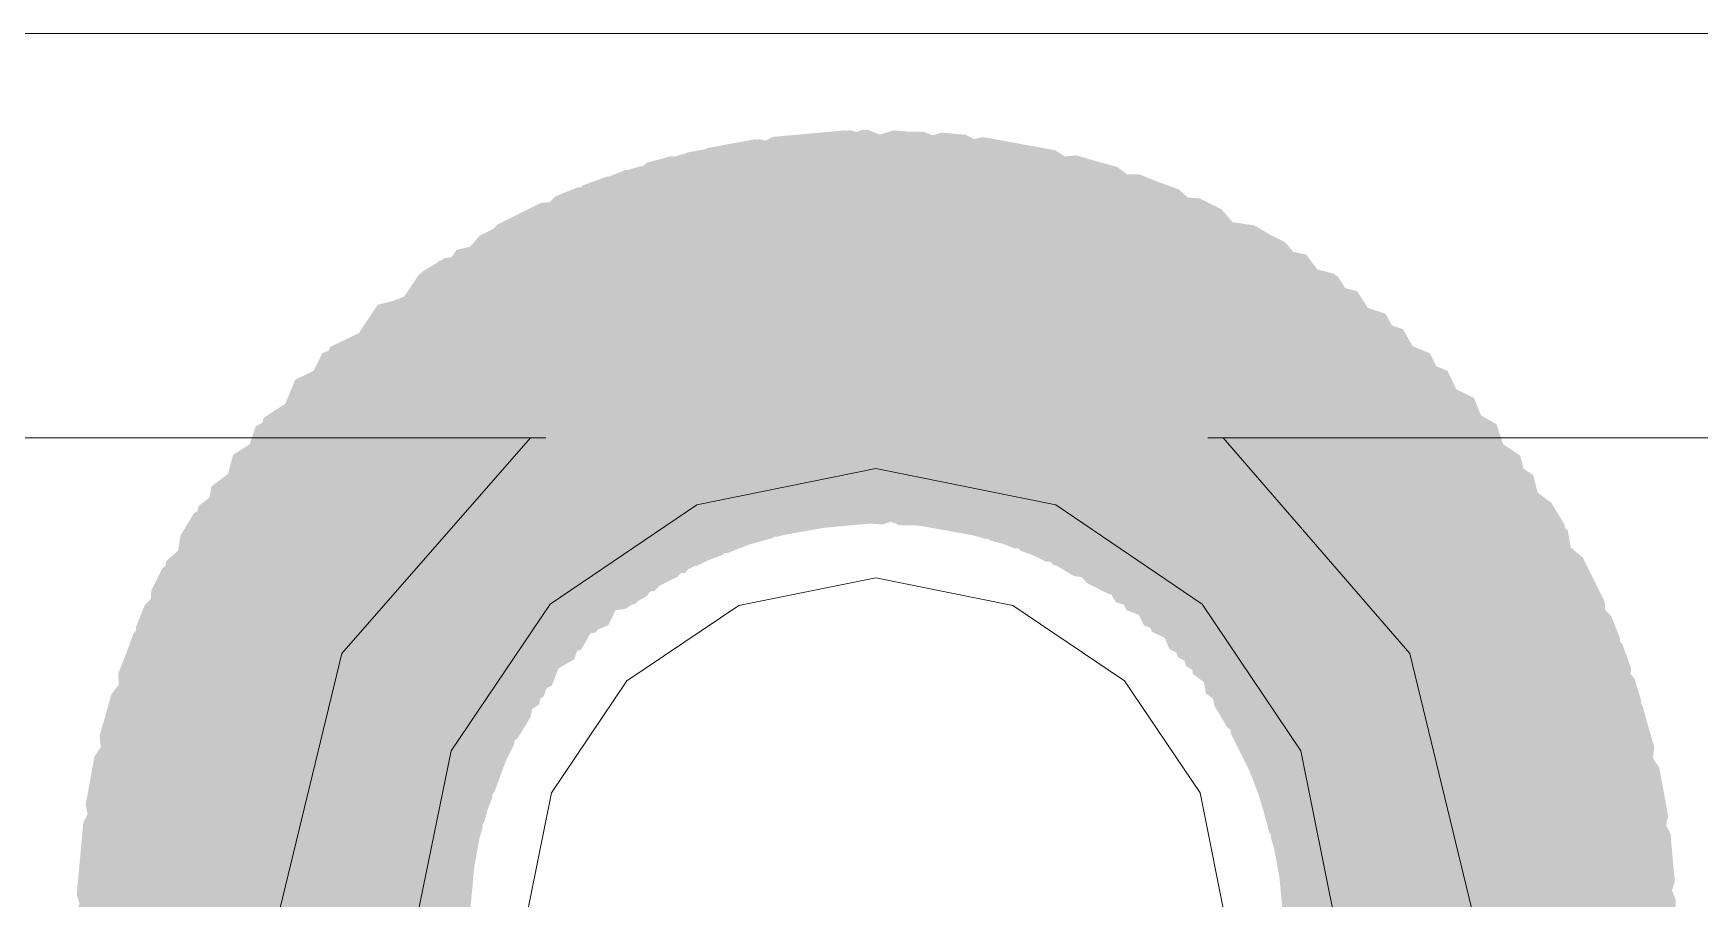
# Model space of a CAD drawing. Header units: millimetres. Extents: x -546 to 1681, y -650 to 1730.
# Drawn here: x 530.667 to 531.43, y 442.617 to 443.012 of the extents above; entities that cross this region are included whole.
import ezdxf

# ---------------------------------------------------------------- set-up
doc = ezdxf.new("R2010")
doc.units = ezdxf.units.MM

msp = doc.modelspace()

# ---------------------------------------------------------------- hatches: boundary and pattern name
at = {"true_color": 0x646464}
h = msp.add_hatch(color=251, dxfattribs=at)
h.dxf.hatch_style = 2
h.paths.add_polyline_path([(531.00566, 442.96508), (530.94475, 442.93299), (530.92418, 442.8673), (530.95626, 442.80639), (531.02196, 442.78582), (531.03296, 442.78682), (531.09387, 442.8189), (531.11444, 442.8846), (531.08236, 442.9455), (531.01666, 442.96608)])
h = msp.add_hatch(color=251, dxfattribs=at)
h.dxf.hatch_style = 2
h.paths.add_polyline_path([(531.00686, 442.965), (530.94624, 442.93237), (530.92626, 442.86649), (530.95889, 442.80588), (531.02477, 442.78589), (531.03477, 442.78689), (531.09538, 442.81952), (531.11536, 442.8854), (531.08273, 442.94602), (531.01686, 442.966)])
h = msp.add_hatch(color=251, dxfattribs=at)
h.dxf.hatch_style = 2
h.paths.add_polyline_path([(531.01666, 442.96608), (530.95575, 442.93399), (530.93518, 442.8683), (530.96726, 442.80739), (531.03296, 442.78682), (531.04396, 442.78782), (531.10487, 442.8199), (531.12544, 442.8856), (531.09336, 442.9465), (531.02766, 442.96708)])
h = msp.add_hatch(color=251, dxfattribs=at)
h.dxf.hatch_style = 2
h.paths.add_polyline_path([(531.01766, 442.96608), (530.95676, 442.93399), (530.93618, 442.8683), (530.96826, 442.80739), (531.03396, 442.78682), (531.04496, 442.78782), (531.10587, 442.8199), (531.12644, 442.8856), (531.09436, 442.9465), (531.02866, 442.96708)])
h = msp.add_hatch(color=251, dxfattribs=at)
h.dxf.hatch_style = 2
h.paths.add_polyline_path([(531.02766, 442.96708), (530.96676, 442.93499), (530.94618, 442.8693), (530.97826, 442.80839), (531.04396, 442.78782), (531.05496, 442.78882), (531.11587, 442.8209), (531.13644, 442.8866), (531.10436, 442.9475), (531.03866, 442.96808)])
h = msp.add_hatch(color=251, dxfattribs=at)
h.dxf.hatch_style = 2
h.paths.add_polyline_path([(531.02934, 442.96714), (530.96819, 442.93551), (530.94712, 442.86997), (530.97875, 442.80883), (531.04428, 442.78776), (531.05629, 442.78876), (531.11743, 442.82038), (531.1385, 442.88592), (531.10688, 442.94707), (531.04134, 442.96814)])
h = msp.add_hatch(color=251, dxfattribs=at)
h.dxf.hatch_style = 2
h.paths.add_polyline_path([(531.04681, 442.96845), (530.98325, 442.94201), (530.95681, 442.87845), (530.98325, 442.81489), (531.04681, 442.78845), (531.11637, 442.81489), (531.14281, 442.87845), (531.11637, 442.94201)])
h = msp.add_hatch(color=251, dxfattribs=at)
h.dxf.hatch_style = 2
h.paths.add_polyline_path([(531.04881, 442.96845), (530.98525, 442.94201), (530.95881, 442.87845), (530.98525, 442.81489), (531.04881, 442.78845), (531.11637, 442.81489), (531.14281, 442.87845), (531.11637, 442.94201)])
h = msp.add_hatch(color=251, dxfattribs=at)
h.dxf.hatch_style = 2
h.paths.add_polyline_path([(531.06096, 442.96808), (530.99526, 442.9475), (530.96318, 442.8866), (530.98375, 442.8209), (531.04466, 442.78882), (531.05566, 442.78782), (531.12136, 442.80839), (531.15344, 442.8693), (531.13287, 442.93499), (531.07196, 442.96708)])
h = msp.add_hatch(color=251, dxfattribs=at)
h.dxf.hatch_style = 2
h.paths.add_polyline_path([(531.06096, 442.96808), (530.99526, 442.9475), (530.96318, 442.8866), (530.98375, 442.8209), (531.04466, 442.78882), (531.05566, 442.78782), (531.12136, 442.80839), (531.15344, 442.8693), (531.13287, 442.93499), (531.07196, 442.96708)])
h = msp.add_hatch(color=251, dxfattribs=at)
h.dxf.hatch_style = 2
h.paths.add_polyline_path([(531.06381, 442.96745), (531.00025, 442.94101), (530.97381, 442.87745), (531.00025, 442.81389), (531.06381, 442.78745), (531.07481, 442.78745), (531.13837, 442.81389), (531.16481, 442.87745), (531.13837, 442.94101), (531.07481, 442.96745)])
h = msp.add_hatch(color=251, dxfattribs=at)
h.dxf.hatch_style = 2
h.paths.add_polyline_path([(531.06381, 442.96745), (531.00025, 442.94101), (530.97381, 442.87745), (531.00025, 442.81389), (531.06381, 442.78745), (531.07481, 442.78745), (531.13837, 442.81389), (531.16481, 442.87745), (531.13837, 442.94101), (531.07481, 442.96745)])
h = msp.add_hatch(color=251, dxfattribs=at)
h.dxf.hatch_style = 2
h.paths.add_polyline_path([(531.08296, 442.96708), (531.01726, 442.9465), (530.98518, 442.8856), (531.00576, 442.8199), (531.06666, 442.78782), (531.07766, 442.78682), (531.14336, 442.80739), (531.17544, 442.8683), (531.15487, 442.93399), (531.09396, 442.96608)])
h = msp.add_hatch(color=251, dxfattribs=at)
h.dxf.hatch_style = 2
h.paths.add_polyline_path([(531.08296, 442.96708), (531.01726, 442.9465), (530.98518, 442.8856), (531.00576, 442.8199), (531.06666, 442.78782), (531.07766, 442.78682), (531.14336, 442.80739), (531.17544, 442.8683), (531.15487, 442.93399), (531.09396, 442.96608)])
h = msp.add_hatch(color=251, dxfattribs=at)
h.dxf.hatch_style = 2
h.paths.add_polyline_path([(531.10191, 442.965), (531.03464, 442.95036), (530.99726, 442.89255), (531.0119, 442.82528), (531.06971, 442.7879), (531.08071, 442.7859), (531.14798, 442.80054), (531.18536, 442.85835), (531.17072, 442.92561), (531.11291, 442.963)])
h = msp.add_hatch(color=251, dxfattribs=at)
h.dxf.hatch_style = 2
h.paths.add_polyline_path([(531.10191, 442.965), (531.03464, 442.95036), (530.99726, 442.89255), (531.0119, 442.82528), (531.06971, 442.7879), (531.08071, 442.7859), (531.14798, 442.80054), (531.18536, 442.85835), (531.17072, 442.92561), (531.11291, 442.963)])
h = msp.add_hatch(color=251, dxfattribs=at)
h.dxf.hatch_style = 2
h.paths.add_polyline_path([(530.96671, 442.958), (530.9089, 442.92061), (530.89426, 442.85335), (530.93164, 442.79554), (530.99891, 442.7809), (531.00991, 442.7829), (531.06772, 442.82028), (531.08236, 442.88755), (531.04498, 442.94536), (530.97771, 442.96)])
h = msp.add_hatch(color=251, dxfattribs=at)
h.dxf.hatch_style = 2
h.paths.add_polyline_path([(530.95595, 442.95465), (530.90266, 442.91107), (530.89561, 442.84259), (530.93919, 442.7893), (531.00767, 442.78224), (531.01767, 442.78524), (531.07096, 442.82883), (531.07802, 442.89731), (531.03443, 442.95059), (530.96595, 442.95765)])
h = msp.add_hatch(color=251, dxfattribs=at)
h.dxf.hatch_style = 2
h.paths.add_polyline_path([(530.97571, 442.96), (530.9179, 442.92261), (530.90326, 442.85535), (530.94064, 442.79754), (531.00791, 442.7829), (531.01891, 442.7849), (531.07672, 442.82228), (531.09136, 442.88955), (531.05398, 442.94736), (530.98671, 442.962)])
h = msp.add_hatch(color=251, dxfattribs=at)
h.dxf.hatch_style = 2
h.paths.add_polyline_path([(530.97771, 442.96), (530.9199, 442.92261), (530.90526, 442.85535), (530.94264, 442.79754), (531.00991, 442.7829), (531.02091, 442.7849), (531.07872, 442.82228), (531.09336, 442.88955), (531.05598, 442.94736), (530.98871, 442.962)])
h = msp.add_hatch(color=251, dxfattribs=at)
h.dxf.hatch_style = 2
h.paths.add_polyline_path([(530.98671, 442.962), (530.9289, 442.92461), (530.91426, 442.85735), (530.95164, 442.79954), (531.01891, 442.7849), (531.02991, 442.7869), (531.08772, 442.82428), (531.10236, 442.89155), (531.06498, 442.94936), (530.99771, 442.964)])
h = msp.add_hatch(color=251, dxfattribs=at)
h.dxf.hatch_style = 2
h.paths.add_polyline_path([(530.98871, 442.962), (530.9309, 442.92461), (530.91626, 442.85735), (530.95364, 442.79954), (531.02091, 442.7849), (531.03191, 442.7869), (531.08972, 442.82428), (531.10436, 442.89155), (531.06698, 442.94936), (530.99971, 442.964)])
h = msp.add_hatch(color=251, dxfattribs=at)
h.dxf.hatch_style = 2
h.paths.add_polyline_path([(531.11291, 442.963), (531.04564, 442.94835), (531.00826, 442.89055), (531.0229, 442.82328), (531.08071, 442.7859), (531.09171, 442.7839), (531.15898, 442.79854), (531.19636, 442.85635), (531.18172, 442.92361), (531.12391, 442.961)])
h = msp.add_hatch(color=251, dxfattribs=at)
h.dxf.hatch_style = 2
h.paths.add_polyline_path([(531.11291, 442.963), (531.04564, 442.94835), (531.00826, 442.89055), (531.0229, 442.82328), (531.08071, 442.7859), (531.09171, 442.7839), (531.15898, 442.79854), (531.19636, 442.85635), (531.18172, 442.92361), (531.12391, 442.961)])
h = msp.add_hatch(color=251, dxfattribs=at)
h.dxf.hatch_style = 2
h.paths.add_polyline_path([(531.12391, 442.961), (531.05665, 442.94635), (531.01926, 442.88855), (531.0339, 442.82128), (531.09171, 442.7839), (531.10271, 442.7819), (531.16998, 442.79654), (531.20736, 442.85435), (531.19272, 442.92161), (531.13491, 442.959)])
h = msp.add_hatch(color=251, dxfattribs=at)
h.dxf.hatch_style = 2
h.paths.add_polyline_path([(531.12391, 442.961), (531.05665, 442.94635), (531.01926, 442.88855), (531.0339, 442.82128), (531.09171, 442.7839), (531.10271, 442.7819), (531.16998, 442.79654), (531.20736, 442.85435), (531.19272, 442.92161), (531.13491, 442.959)])
h = msp.add_hatch(color=251, dxfattribs=at)
h.dxf.hatch_style = 2
h.paths.add_polyline_path([(530.93495, 442.94865), (530.88166, 442.90506), (530.87461, 442.83659), (530.91819, 442.7833), (530.98667, 442.77624), (530.99667, 442.77924), (531.04996, 442.82283), (531.05702, 442.89131), (531.01343, 442.94459), (530.94495, 442.95165)])
h = msp.add_hatch(color=251, dxfattribs=at)
h.dxf.hatch_style = 2
h.paths.add_polyline_path([(530.92839, 442.94601), (530.87919, 442.89786), (530.87825, 442.82902), (530.9264, 442.77982), (530.99524, 442.77888), (531.00524, 442.78288), (531.05443, 442.83104), (531.05537, 442.89987), (531.00722, 442.94907), (530.93839, 442.95001)])
h = msp.add_hatch(color=251, dxfattribs=at)
h.dxf.hatch_style = 2
h.paths.add_polyline_path([(530.94713, 442.95228), (530.89276, 442.91005), (530.88398, 442.84177), (530.92621, 442.7874), (530.99449, 442.77862), (531.00549, 442.78162), (531.05986, 442.82385), (531.06864, 442.89213), (531.02641, 442.9465), (530.95813, 442.95528)])
h = msp.add_hatch(color=251, dxfattribs=at)
h.dxf.hatch_style = 2
h.paths.add_polyline_path([(530.94813, 442.95328), (530.89376, 442.91105), (530.88498, 442.84277), (530.92721, 442.7884), (530.99549, 442.77962), (531.00649, 442.78262), (531.06086, 442.82485), (531.06964, 442.89313), (531.02741, 442.9475), (530.95913, 442.95628)])
h = msp.add_hatch(color=251, dxfattribs=at)
h.dxf.hatch_style = 2
h.paths.add_polyline_path([(531.14467, 442.95665), (531.07619, 442.94959), (531.03261, 442.89631), (531.03967, 442.82783), (531.09295, 442.78424), (531.10295, 442.78124), (531.17143, 442.7883), (531.21502, 442.84159), (531.20796, 442.91006), (531.15467, 442.95365)])
h = msp.add_hatch(color=251, dxfattribs=at)
h.dxf.hatch_style = 2
h.paths.add_polyline_path([(531.14467, 442.95665), (531.07619, 442.94959), (531.03261, 442.89631), (531.03967, 442.82783), (531.09295, 442.78424), (531.10295, 442.78124), (531.17143, 442.7883), (531.21502, 442.84159), (531.20796, 442.91006), (531.15467, 442.95365)])
h = msp.add_hatch(color=251, dxfattribs=at)
h.dxf.hatch_style = 2
h.paths.add_polyline_path([(531.15249, 442.95428), (531.08421, 442.94549), (531.04198, 442.89113), (531.05076, 442.82285), (531.10513, 442.78062), (531.11613, 442.77762), (531.18441, 442.7864), (531.22664, 442.84077), (531.21786, 442.90905), (531.16349, 442.95128)])
h = msp.add_hatch(color=251, dxfattribs=at)
h.dxf.hatch_style = 2
h.paths.add_polyline_path([(531.15249, 442.95428), (531.08421, 442.94549), (531.04198, 442.89113), (531.05076, 442.82285), (531.10513, 442.78062), (531.11613, 442.77762), (531.18441, 442.7864), (531.22664, 442.84077), (531.21786, 442.90905), (531.16349, 442.95128)])
h = msp.add_hatch(color=251, dxfattribs=at)
h.dxf.hatch_style = 2
h.paths.add_polyline_path([(530.91005, 442.93903), (530.85935, 442.89246), (530.85623, 442.82369), (530.9028, 442.77299), (530.97157, 442.76987), (530.98257, 442.77387), (531.03327, 442.82043), (531.03639, 442.8892), (530.98982, 442.93991), (530.92105, 442.94303)])
h = msp.add_hatch(color=251, dxfattribs=at)
h.dxf.hatch_style = 2
h.paths.add_polyline_path([(530.90639, 442.93801), (530.85719, 442.88986), (530.85625, 442.82102), (530.9044, 442.77182), (530.97324, 442.77088), (530.98324, 442.77488), (531.03243, 442.82304), (531.03337, 442.89187), (530.98522, 442.94107), (530.91639, 442.94201)])
h = msp.add_hatch(color=251, dxfattribs=at)
h.dxf.hatch_style = 2
h.paths.add_polyline_path([(530.91905, 442.94303), (530.86835, 442.89646), (530.86523, 442.82769), (530.9118, 442.77699), (530.98057, 442.77387), (530.99157, 442.77787), (531.04227, 442.82443), (531.04539, 442.8932), (530.99883, 442.9439), (530.93005, 442.94703)])
h = msp.add_hatch(color=251, dxfattribs=at)
h.dxf.hatch_style = 2
h.paths.add_polyline_path([(530.91839, 442.94201), (530.86919, 442.89386), (530.86825, 442.82502), (530.9164, 442.77582), (530.98524, 442.77488), (530.99524, 442.77888), (531.04443, 442.82704), (531.04537, 442.89587), (530.99722, 442.94507), (530.92839, 442.94601)])
h = msp.add_hatch(color=251, dxfattribs=at)
h.dxf.hatch_style = 2
h.paths.add_polyline_path([(531.17324, 442.94801), (531.1044, 442.94707), (531.05625, 442.89787), (531.05719, 442.82904), (531.10639, 442.78088), (531.11639, 442.77688), (531.18522, 442.77782), (531.23338, 442.82702), (531.23243, 442.89586), (531.18324, 442.94401)])
h = msp.add_hatch(color=251, dxfattribs=at)
h.dxf.hatch_style = 2
h.paths.add_polyline_path([(531.17324, 442.94801), (531.1044, 442.94707), (531.05625, 442.89787), (531.05719, 442.82904), (531.10639, 442.78088), (531.11639, 442.77688), (531.18522, 442.77782), (531.23338, 442.82702), (531.23243, 442.89586), (531.18324, 442.94401)])
h = msp.add_hatch(color=251, dxfattribs=at)
h.dxf.hatch_style = 2
h.paths.add_polyline_path([(531.18057, 442.94503), (531.1118, 442.94191), (531.06523, 442.8912), (531.06835, 442.82243), (531.11906, 442.77587), (531.13005, 442.77187), (531.19883, 442.77499), (531.24539, 442.82569), (531.24227, 442.89446), (531.19157, 442.94103)])
h = msp.add_hatch(color=251, dxfattribs=at)
h.dxf.hatch_style = 2
h.paths.add_polyline_path([(531.18057, 442.94503), (531.1118, 442.94191), (531.06523, 442.8912), (531.06835, 442.82243), (531.11906, 442.77587), (531.13005, 442.77187), (531.19883, 442.77499), (531.24539, 442.82569), (531.24227, 442.89446), (531.19157, 442.94103)])
h = msp.add_hatch(color=251, dxfattribs=at)
h.dxf.hatch_style = 2
h.paths.add_polyline_path([(531.20106, 442.93695), (531.13238, 442.94173), (531.08031, 442.8967), (531.07553, 442.82802), (531.12056, 442.77595), (531.13056, 442.77095), (531.19924, 442.76617), (531.25131, 442.8112), (531.25609, 442.87987), (531.21106, 442.93195)])
h = msp.add_hatch(color=251, dxfattribs=at)
h.dxf.hatch_style = 2
h.paths.add_polyline_path([(531.20106, 442.93695), (531.13238, 442.94173), (531.08031, 442.8967), (531.07553, 442.82802), (531.12056, 442.77595), (531.13056, 442.77095), (531.19924, 442.76617), (531.25131, 442.8112), (531.25609, 442.87987), (531.21106, 442.93195)])
h = msp.add_hatch(color=251, dxfattribs=at)
h.dxf.hatch_style = 2
h.paths.add_polyline_path([(530.87956, 442.92495), (530.83453, 442.87287), (530.83931, 442.8042), (530.89139, 442.75917), (530.96006, 442.76395), (530.97006, 442.76895), (531.01509, 442.82102), (531.01031, 442.8897), (530.95824, 442.93473), (530.88956, 442.92995)])
h = msp.add_hatch(color=251, dxfattribs=at)
h.dxf.hatch_style = 2
h.paths.add_polyline_path([(530.8781, 442.92312), (530.83538, 442.86914), (530.84314, 442.80074), (530.89712, 442.75802), (530.96552, 442.76577), (531.01724, 442.82475), (531.00949, 442.89315), (530.95551, 442.93588)])
h = msp.add_hatch(color=251, dxfattribs=at)
h.dxf.hatch_style = 2
h.paths.add_polyline_path([(530.88956, 442.92995), (530.84453, 442.87787), (530.84931, 442.8092), (530.90139, 442.76417), (530.97006, 442.76895), (530.98006, 442.77395), (531.02509, 442.82602), (531.02031, 442.8947), (530.96824, 442.93973), (530.89956, 442.93495)])
h = msp.add_hatch(color=251, dxfattribs=at)
h.dxf.hatch_style = 2
h.paths.add_polyline_path([(530.89056, 442.92995), (530.84553, 442.87787), (530.85031, 442.8092), (530.90238, 442.76417), (530.97106, 442.76895), (530.98106, 442.77395), (531.02609, 442.82602), (531.02131, 442.8947), (530.96924, 442.93973), (530.90056, 442.93495)])
h = msp.add_hatch(color=251, dxfattribs=at)
h.dxf.hatch_style = 2
h.paths.add_polyline_path([(531.20736, 442.93369), (531.13854, 442.93535), (531.08857, 442.888), (531.08691, 442.81918), (531.13426, 442.7692), (531.21208, 442.76355), (531.26206, 442.8109), (531.26371, 442.87972)])
h = msp.add_hatch(color=251, dxfattribs=at)
h.dxf.hatch_style = 2
h.paths.add_polyline_path([(531.20736, 442.93369), (531.13854, 442.93535), (531.08857, 442.888), (531.08691, 442.81918), (531.13426, 442.7692), (531.21208, 442.76355), (531.26206, 442.8109), (531.26371, 442.87972)])
h = msp.add_hatch(color=251, dxfattribs=at)
h.dxf.hatch_style = 2
h.paths.add_polyline_path([(531.22612, 442.92462), (531.15801, 442.93465), (531.10264, 442.89375), (531.0926, 442.82565), (531.13351, 442.77027), (531.14351, 442.76427), (531.21161, 442.75424), (531.26699, 442.79514), (531.27702, 442.86325), (531.23612, 442.91862)])
h = msp.add_hatch(color=251, dxfattribs=at)
h.dxf.hatch_style = 2
h.paths.add_polyline_path([(531.22612, 442.92462), (531.15801, 442.93465), (531.10264, 442.89375), (531.0926, 442.82565), (531.13351, 442.77027), (531.14351, 442.76427), (531.21161, 442.75424), (531.26699, 442.79514), (531.27702, 442.86325), (531.23612, 442.91862)])
h = msp.add_hatch(color=251, dxfattribs=at)
h.dxf.hatch_style = 2
h.paths.add_polyline_path([(530.85189, 442.90733), (530.81367, 442.85008), (530.82693, 442.78252), (530.88418, 442.7443), (530.95173, 442.75756), (530.99896, 442.82082), (530.9857, 442.88837), (530.92844, 442.92659)])
h = msp.add_hatch(color=251, dxfattribs=at)
h.dxf.hatch_style = 2
h.paths.add_polyline_path([(530.85289, 442.90833), (530.81467, 442.85108), (530.82793, 442.78352), (530.88518, 442.7453), (530.95273, 442.75856), (530.99996, 442.82182), (530.9867, 442.88937), (530.92944, 442.92759)])
h = msp.add_hatch(color=251, dxfattribs=at)
h.dxf.hatch_style = 2
h.paths.add_polyline_path([(530.86089, 442.91333), (530.82267, 442.85608), (530.83593, 442.78852), (530.89318, 442.7503), (530.96073, 442.76356), (531.00796, 442.82682), (530.9947, 442.89437), (530.93744, 442.93259)])
h = msp.add_hatch(color=251, dxfattribs=at)
h.dxf.hatch_style = 2
h.paths.add_polyline_path([(530.87156, 442.91995), (530.82653, 442.86787), (530.83131, 442.7992), (530.88338, 442.75417), (530.95206, 442.75895), (530.96206, 442.76395), (531.00709, 442.81602), (531.00231, 442.8847), (530.95024, 442.92973), (530.88156, 442.92495)])
h = msp.add_hatch(color=251, dxfattribs=at)
h.dxf.hatch_style = 2
h.paths.add_polyline_path([(531.23006, 442.92195), (531.16138, 442.92672), (531.10931, 442.8817), (531.10453, 442.81302), (531.14956, 442.76095), (531.15956, 442.75595), (531.22824, 442.75117), (531.28031, 442.7962), (531.28509, 442.86487), (531.24006, 442.91695)])
h = msp.add_hatch(color=251, dxfattribs=at)
h.dxf.hatch_style = 2
h.paths.add_polyline_path([(531.23006, 442.92195), (531.16138, 442.92672), (531.10931, 442.8817), (531.10453, 442.81302), (531.14956, 442.76095), (531.15956, 442.75595), (531.22824, 442.75117), (531.28031, 442.7962), (531.28509, 442.86487), (531.24006, 442.91695)])
h = msp.add_hatch(color=251, dxfattribs=at)
h.dxf.hatch_style = 2
h.paths.add_polyline_path([(530.84551, 442.90362), (530.8046, 442.84825), (530.81464, 442.78014), (530.87001, 442.73924), (530.93812, 442.74927), (530.94812, 442.75527), (530.98902, 442.81065), (530.97899, 442.87875), (530.92361, 442.91965), (530.85551, 442.90962)])
h = msp.add_hatch(color=251, dxfattribs=at)
h.dxf.hatch_style = 2
h.paths.add_polyline_path([(530.84389, 442.90233), (530.80567, 442.84508), (530.81893, 442.77752), (530.87618, 442.7393), (530.94373, 442.75256), (530.99096, 442.81582), (530.9777, 442.88337), (530.92044, 442.92159)])
h = msp.add_hatch(color=251, dxfattribs=at)
h.dxf.hatch_style = 2
h.paths.add_polyline_path([(531.24973, 442.91133), (531.18218, 442.92459), (531.12493, 442.88637), (531.11167, 442.81882), (531.14989, 442.76156), (531.22644, 442.7423), (531.2837, 442.78052), (531.29696, 442.84808)])
h = msp.add_hatch(color=251, dxfattribs=at)
h.dxf.hatch_style = 2
h.paths.add_polyline_path([(531.24973, 442.91133), (531.18218, 442.92459), (531.12493, 442.88637), (531.11167, 442.81882), (531.14989, 442.76156), (531.22644, 442.7423), (531.2837, 442.78052), (531.29696, 442.84808)])
h = msp.add_hatch(color=251, dxfattribs=at)
h.dxf.hatch_style = 2
h.paths.add_polyline_path([(531.26407, 442.90149), (531.19766, 442.91964), (531.13777, 442.8857), (531.11961, 442.8193), (531.15356, 442.75941), (531.22896, 442.73425), (531.28885, 442.76819), (531.30701, 442.8346)])
h = msp.add_hatch(color=251, dxfattribs=at)
h.dxf.hatch_style = 2
h.paths.add_polyline_path([(531.26281, 442.90245), (531.1961, 442.91944), (531.13681, 442.88445), (531.11982, 442.81774), (531.15481, 442.75845), (531.22552, 442.73846), (531.28481, 442.77345), (531.3018, 442.84016)])
h = msp.add_hatch(color=251, dxfattribs=at)
h.dxf.hatch_style = 2
h.paths.add_polyline_path([(530.82455, 442.88718), (530.79412, 442.82543), (530.81608, 442.76018), (530.87783, 442.72976), (530.94308, 442.75171), (530.9815, 442.82047), (530.95954, 442.88571), (530.89779, 442.91614)])
h = msp.add_hatch(color=251, dxfattribs=at)
h.dxf.hatch_style = 2
h.paths.add_polyline_path([(531.27307, 442.89449), (531.20666, 442.91264), (531.14677, 442.8787), (531.12861, 442.8123), (531.16256, 442.75241), (531.23796, 442.72725), (531.29785, 442.76119), (531.31601, 442.8276)])
h = msp.add_hatch(color=251, dxfattribs=at)
h.dxf.hatch_style = 2
h.paths.add_polyline_path([(530.82489, 442.88833), (530.78667, 442.83108), (530.79993, 442.76352), (530.85718, 442.7253), (530.92473, 442.73856), (530.97196, 442.80182), (530.9587, 442.86937), (530.90144, 442.90759)])
h = msp.add_hatch(color=251, dxfattribs=at)
h.dxf.hatch_style = 2
h.paths.add_polyline_path([(531.28608, 442.88418), (531.22083, 442.90614), (531.15908, 442.87571), (531.13712, 442.81047), (531.16755, 442.74872), (531.24079, 442.71976), (531.30254, 442.75018), (531.3245, 442.81543)])
h = msp.add_hatch(color=251, dxfattribs=at)
h.dxf.hatch_style = 2
h.paths.add_polyline_path([(530.80317, 442.86909), (530.77692, 442.80545), (530.80317, 442.74181), (530.86681, 442.71556), (530.93045, 442.74181), (530.9647, 442.81345), (530.93845, 442.87709), (530.87481, 442.90334)])
h = msp.add_hatch(color=251, dxfattribs=at)
h.dxf.hatch_style = 2
h.paths.add_polyline_path([(531.29408, 442.87718), (531.22883, 442.89914), (531.16708, 442.86871), (531.14512, 442.80347), (531.17555, 442.74171), (531.24879, 442.71276), (531.31054, 442.74318), (531.3325, 442.80843)])
h = msp.add_hatch(color=251, dxfattribs=at)
h.dxf.hatch_style = 2
h.paths.add_polyline_path([(530.79955, 442.86618), (530.76912, 442.80443), (530.79108, 442.73918), (530.85283, 442.70875), (530.91808, 442.73071), (530.9565, 442.79947), (530.93454, 442.86471), (530.87279, 442.89514)])
h = msp.add_hatch(color=251, dxfattribs=at)
h.dxf.hatch_style = 2
h.paths.add_polyline_path([(531.30645, 442.86609), (531.24281, 442.89234), (531.17917, 442.86609), (531.15292, 442.80245), (531.17917, 442.73881), (531.25081, 442.70456), (531.31445, 442.73081), (531.3407, 442.79445)])
h = msp.add_hatch(color=251, dxfattribs=at)
h.dxf.hatch_style = 2
h.paths.add_polyline_path([(530.78717, 442.85409), (530.76092, 442.79045), (530.78717, 442.72681), (530.85081, 442.70056), (530.91445, 442.72681), (530.9487, 442.79845), (530.92245, 442.86209), (530.85881, 442.88834)])
h = msp.add_hatch(color=251, dxfattribs=at)
h.dxf.hatch_style = 2
h.paths.add_polyline_path([(531.31445, 442.85809), (531.25081, 442.88434), (531.18717, 442.85809), (531.16092, 442.79445), (531.18717, 442.73081), (531.25881, 442.69656), (531.32245, 442.72281), (531.3487, 442.78645)])
h = msp.add_hatch(color=251, dxfattribs=at)
h.dxf.hatch_style = 2
h.paths.add_polyline_path([(530.77277, 442.8367), (530.75461, 442.7703), (530.78856, 442.7104), (530.85496, 442.69225), (530.91485, 442.72619), (530.94001, 442.8016), (530.90607, 442.86149), (530.83966, 442.87964)])
h = msp.add_hatch(color=251, dxfattribs=at)
h.dxf.hatch_style = 2
h.paths.add_polyline_path([(531.32654, 442.84571), (531.26479, 442.87614), (531.19955, 442.85418), (531.16912, 442.79243), (531.19108, 442.72718), (531.25983, 442.68876), (531.32508, 442.71071), (531.3555, 442.77247)])
h = msp.add_hatch(color=251, dxfattribs=at)
h.dxf.hatch_style = 2
h.paths.add_polyline_path([(530.76908, 442.83271), (530.74712, 442.76747), (530.77755, 442.70571), (530.84279, 442.68376), (530.90454, 442.71418), (530.9335, 442.78743), (530.90308, 442.84918), (530.83783, 442.87114)])
h = msp.add_hatch(color=251, dxfattribs=at)
h.dxf.hatch_style = 2
h.paths.add_polyline_path([(531.33685, 442.8337), (531.27696, 442.86764), (531.21056, 442.84949), (531.17661, 442.7896), (531.19477, 442.72319), (531.26166, 442.68025), (531.32807, 442.6984), (531.36201, 442.7583)])
h = msp.add_hatch(color=251, dxfattribs=at)
h.dxf.hatch_style = 2
h.paths.add_polyline_path([(530.75877, 442.8197), (530.74061, 442.7533), (530.77456, 442.6934), (530.84096, 442.67525), (530.90085, 442.70919), (530.92601, 442.7846), (530.89207, 442.84449), (530.82566, 442.86264)])
h = msp.add_hatch(color=251, dxfattribs=at)
h.dxf.hatch_style = 2
h.paths.add_polyline_path([(530.74893, 442.80537), (530.73567, 442.73782), (530.77389, 442.68056), (530.84144, 442.6673), (530.8987, 442.70552), (530.91796, 442.78208), (530.87973, 442.83933), (530.81218, 442.85259)])
h = msp.add_hatch(color=251, dxfattribs=at)
h.dxf.hatch_style = 2
h.paths.add_polyline_path([(531.3477, 442.81937), (531.29044, 442.85759), (531.22289, 442.84433), (531.18467, 442.78708), (531.19793, 442.71952), (531.26118, 442.6723), (531.32874, 442.68556), (531.36696, 442.74282)])
h = msp.add_hatch(color=251, dxfattribs=at)
h.dxf.hatch_style = 2
h.paths.add_polyline_path([(530.74293, 442.79637), (530.72967, 442.72882), (530.76789, 442.67156), (530.83544, 442.6583), (530.8927, 442.69652), (530.91196, 442.77308), (530.87373, 442.83033), (530.80618, 442.84359)])
h = msp.add_hatch(color=251, dxfattribs=at)
h.dxf.hatch_style = 2
h.paths.add_polyline_path([(531.3537, 442.81037), (531.29644, 442.84859), (531.22889, 442.83533), (531.19067, 442.77808), (531.20393, 442.71052), (531.26718, 442.6633), (531.33474, 442.67656), (531.37296, 442.73382)])
h = msp.add_hatch(color=251, dxfattribs=at)
h.dxf.hatch_style = 2
h.paths.add_polyline_path([(531.36199, 442.79775), (531.30661, 442.83865), (531.23851, 442.82862), (531.1976, 442.77325), (531.20764, 442.70514), (531.21364, 442.69514), (531.26901, 442.65424), (531.33712, 442.66427), (531.37802, 442.71965), (531.36799, 442.78775)])
h = msp.add_hatch(color=251, dxfattribs=at)
h.dxf.hatch_style = 2
h.paths.add_polyline_path([(530.73464, 442.78275), (530.7246, 442.71465), (530.76551, 442.65927), (530.83361, 442.64924), (530.88899, 442.69014), (530.89499, 442.70014), (530.90502, 442.76825), (530.86412, 442.82362), (530.79601, 442.83365), (530.74064, 442.79275)])
h = msp.add_hatch(color=251, dxfattribs=at)
h.dxf.hatch_style = 2
h.paths.add_polyline_path([(531.36949, 442.78515), (531.31551, 442.82788), (531.2471, 442.82012), (531.20438, 442.76614), (531.21214, 442.69774), (531.27112, 442.64601), (531.33952, 442.65377), (531.38224, 442.70775)])
h = msp.add_hatch(color=251, dxfattribs=at)
h.dxf.hatch_style = 2
h.paths.add_polyline_path([(530.72814, 442.77116), (530.72038, 442.70275), (530.7631, 442.64877), (530.83151, 442.64101), (530.88549, 442.68374), (530.89824, 442.76114), (530.85552, 442.81512), (530.78712, 442.82288)])
h = msp.add_hatch(color=251, dxfattribs=at)
h.dxf.hatch_style = 2
h.paths.add_polyline_path([(530.72131, 442.7577), (530.71653, 442.68902), (530.76156, 442.63695), (530.83024, 442.63217), (530.88231, 442.6772), (530.88731, 442.6872), (530.89209, 442.75587), (530.84706, 442.80795), (530.77838, 442.81273), (530.72631, 442.7677)])
h = msp.add_hatch(color=251, dxfattribs=at)
h.dxf.hatch_style = 2
h.paths.add_polyline_path([(531.37631, 442.7727), (531.32424, 442.81772), (531.25556, 442.81295), (531.21053, 442.76087), (531.21531, 442.6922), (531.22031, 442.6822), (531.27239, 442.63717), (531.34106, 442.64195), (531.38609, 442.69402), (531.38131, 442.7627)])
h = msp.add_hatch(color=251, dxfattribs=at)
h.dxf.hatch_style = 2
h.paths.add_polyline_path([(531.38131, 442.7627), (531.32924, 442.80773), (531.26056, 442.80295), (531.21553, 442.75087), (531.22031, 442.6822), (531.22531, 442.6722), (531.27739, 442.62717), (531.34606, 442.63195), (531.39109, 442.68402), (531.38631, 442.7527)])
h = msp.add_hatch(color=251, dxfattribs=at)
h.dxf.hatch_style = 2
h.paths.add_polyline_path([(530.71425, 442.74087), (530.71519, 442.67204), (530.76439, 442.62388), (530.83322, 442.62482), (530.88137, 442.67402), (530.88537, 442.68402), (530.88443, 442.75286), (530.83524, 442.80101), (530.7664, 442.80007), (530.71825, 442.75087)])
h = msp.add_hatch(color=251, dxfattribs=at)
h.dxf.hatch_style = 2
h.paths.add_polyline_path([(530.70923, 442.7272), (530.71235, 442.65843), (530.76305, 442.61187), (530.83182, 442.61499), (530.87839, 442.66569), (530.88239, 442.67669), (530.87927, 442.74546), (530.82857, 442.79203), (530.7598, 442.7889), (530.71323, 442.7382)])
h = msp.add_hatch(color=251, dxfattribs=at)
h.dxf.hatch_style = 2
h.paths.add_polyline_path([(531.38937, 442.74587), (531.34122, 442.79507), (531.27239, 442.79601), (531.22319, 442.74786), (531.22225, 442.67902), (531.22625, 442.66902), (531.2744, 442.61982), (531.34324, 442.61888), (531.39243, 442.66704), (531.39337, 442.73587)])
h = msp.add_hatch(color=251, dxfattribs=at)
h.dxf.hatch_style = 2
h.paths.add_polyline_path([(531.39439, 442.7332), (531.34782, 442.78391), (531.27905, 442.78703), (531.22835, 442.74046), (531.22523, 442.67169), (531.22923, 442.66069), (531.2758, 442.60999), (531.34457, 442.60687), (531.39527, 442.65343), (531.39839, 442.7222)])
h = msp.add_hatch(color=251, dxfattribs=at)
h.dxf.hatch_style = 2
h.paths.add_polyline_path([(530.70625, 442.71987), (530.70719, 442.65104), (530.75639, 442.60288), (530.82522, 442.60382), (530.87337, 442.65302), (530.87737, 442.66302), (530.87643, 442.73186), (530.82724, 442.78001), (530.7584, 442.77907), (530.71025, 442.72987)])
h = msp.add_hatch(color=251, dxfattribs=at)
h.dxf.hatch_style = 2
h.paths.add_polyline_path([(531.40002, 442.71731), (531.35643, 442.77059), (531.28795, 442.77765), (531.23466, 442.73406), (531.22761, 442.66559), (531.23061, 442.65559), (531.27419, 442.6023), (531.34267, 442.59524), (531.39596, 442.63883), (531.40302, 442.70731)])
h = msp.add_hatch(color=251, dxfattribs=at)
h.dxf.hatch_style = 2
h.paths.add_polyline_path([(530.69998, 442.69913), (530.70876, 442.63085), (530.76313, 442.58862), (530.83141, 442.5974), (530.87364, 442.65177), (530.87664, 442.66277), (530.86786, 442.73104), (530.81349, 442.77328), (530.74521, 442.76449), (530.70298, 442.71013)])
h = msp.add_hatch(color=251, dxfattribs=at)
h.dxf.hatch_style = 2
h.paths.add_polyline_path([(531.40364, 442.70513), (531.36141, 442.75949), (531.29313, 442.76828), (531.23876, 442.72604), (531.22998, 442.65777), (531.23298, 442.64677), (531.27521, 442.5924), (531.34349, 442.58362), (531.39786, 442.62585), (531.40664, 442.69413)])
h = msp.add_hatch(color=251, dxfattribs=at)
h.dxf.hatch_style = 2
h.paths.add_polyline_path([(530.69761, 442.69131), (530.70466, 442.62283), (530.75795, 442.57924), (530.82643, 442.5863), (530.87001, 442.63959), (530.87302, 442.64959), (530.86596, 442.71806), (530.81267, 442.76165), (530.74419, 442.75459), (530.70061, 442.70131)])
h = msp.add_hatch(color=251, dxfattribs=at)
h.dxf.hatch_style = 2
h.paths.add_polyline_path([(530.69326, 442.67055), (530.7079, 442.60328), (530.76571, 442.5659), (530.83298, 442.58054), (530.87036, 442.63835), (530.87236, 442.64935), (530.85772, 442.71661), (530.79991, 442.75399), (530.73264, 442.73935), (530.69526, 442.68155)])
h = msp.add_hatch(color=251, dxfattribs=at)
h.dxf.hatch_style = 2
h.paths.add_polyline_path([(531.40602, 442.69631), (531.36243, 442.74959), (531.29395, 442.75665), (531.24067, 442.71306), (531.23361, 442.64459), (531.23661, 442.63459), (531.28019, 442.5813), (531.34867, 442.57424), (531.40196, 442.61783), (531.40902, 442.68631)])
h = msp.add_hatch(color=251, dxfattribs=at)
h.dxf.hatch_style = 2
h.paths.add_polyline_path([(531.41136, 442.67655), (531.37398, 442.73435), (531.30671, 442.74899), (531.2489, 442.71161), (531.23426, 442.64435), (531.23626, 442.63335), (531.27364, 442.57554), (531.34091, 442.5609), (531.39872, 442.59828), (531.41336, 442.66555)])
h = msp.add_hatch(color=251, dxfattribs=at)
h.dxf.hatch_style = 2
h.paths.add_polyline_path([(530.69126, 442.65955), (530.7059, 442.59228), (530.76371, 442.5549), (530.83098, 442.56954), (530.86836, 442.62735), (530.87036, 442.63835), (530.85572, 442.70561), (530.79791, 442.743), (530.73064, 442.72836), (530.69326, 442.67055)])
h = msp.add_hatch(color=251, dxfattribs=at)
h.dxf.hatch_style = 2
h.paths.add_polyline_path([(531.41336, 442.66555), (531.37598, 442.72336), (531.30871, 442.738), (531.2509, 442.70061), (531.23626, 442.63335), (531.23826, 442.62235), (531.27565, 442.56454), (531.34291, 442.5499), (531.40072, 442.58728), (531.41536, 442.65455)])
h = msp.add_hatch(color=251, dxfattribs=at)
h.dxf.hatch_style = 2
h.paths.add_polyline_path([(530.68918, 442.6406), (530.70975, 442.5749), (530.77066, 442.54282), (530.83636, 442.56339), (530.86844, 442.6243), (530.86944, 442.6353), (530.84887, 442.70099), (530.78796, 442.73308), (530.72226, 442.7125), (530.69018, 442.65159)])
h = msp.add_hatch(color=251, dxfattribs=at)
h.dxf.hatch_style = 2
h.paths.add_polyline_path([(530.68818, 442.62959), (530.70875, 442.5639), (530.76966, 442.53182), (530.83536, 442.55239), (530.86744, 442.6133), (530.86844, 442.6243), (530.84787, 442.68999), (530.78696, 442.72208), (530.72126, 442.7015), (530.68918, 442.6406)])
h = msp.add_hatch(color=251, dxfattribs=at)
h.dxf.hatch_style = 2
h.paths.add_polyline_path([(531.41644, 442.64659), (531.38436, 442.7075), (531.31866, 442.72808), (531.25776, 442.69599), (531.23718, 442.6303), (531.23818, 442.6193), (531.27026, 442.55839), (531.33596, 442.53782), (531.39687, 442.5699), (531.41744, 442.6356)])
h = msp.add_hatch(color=251, dxfattribs=at)
h.dxf.hatch_style = 2
h.paths.add_polyline_path([(531.41744, 442.6356), (531.38536, 442.6965), (531.31966, 442.71708), (531.25876, 442.68499), (531.23818, 442.6193), (531.23918, 442.6083), (531.27126, 442.54739), (531.33696, 442.52682), (531.39787, 442.5589), (531.41844, 442.62459)])
h = msp.add_hatch(color=251, dxfattribs=at)
h.dxf.hatch_style = 2
h.paths.add_polyline_path([(530.68718, 442.6186), (530.70776, 442.5529), (530.76866, 442.52082), (530.83436, 442.54139), (530.86644, 442.6023), (530.86744, 442.6133), (530.84687, 442.67899), (530.78596, 442.71108), (530.72026, 442.6905), (530.68818, 442.62959)])
h = msp.add_hatch(color=251, dxfattribs=at)
h.dxf.hatch_style = 2
h.paths.add_polyline_path([(531.41881, 442.61645), (531.39237, 442.68001), (531.32881, 442.70645), (531.26525, 442.68001), (531.23881, 442.61645), (531.23881, 442.60545), (531.26525, 442.54188), (531.32881, 442.51545), (531.39237, 442.54188), (531.41881, 442.60545)])
h = msp.add_hatch(color=251, dxfattribs=at)
h.dxf.hatch_style = 2
h.paths.add_polyline_path([(530.68681, 442.59945), (530.71325, 442.53588), (530.77681, 442.50945), (530.84037, 442.53588), (530.86681, 442.59945), (530.86681, 442.61045), (530.84037, 442.67401), (530.77681, 442.70045), (530.71325, 442.67401), (530.68681, 442.61045)])
h = msp.add_hatch(color=251, dxfattribs=at)
h.dxf.hatch_style = 2
h.paths.add_polyline_path([(531.41881, 442.60545), (531.39237, 442.66901), (531.32881, 442.69545), (531.26525, 442.66901), (531.23881, 442.60545), (531.23881, 442.59445), (531.26525, 442.53088), (531.32881, 442.50445), (531.39237, 442.53088), (531.41881, 442.59445)])
h = msp.add_hatch(color=251, dxfattribs=at)
h.dxf.hatch_style = 2
h.paths.add_polyline_path([(530.68818, 442.5803), (530.72026, 442.51939), (530.78596, 442.49882), (530.84687, 442.5309), (530.86744, 442.59659), (530.86644, 442.6076), (530.83436, 442.6685), (530.76866, 442.68908), (530.70776, 442.65699), (530.68718, 442.5913)])
h = msp.add_hatch(color=251, dxfattribs=at)
h.dxf.hatch_style = 2
h.paths.add_polyline_path([(531.41844, 442.5863), (531.39787, 442.65199), (531.33696, 442.68408), (531.27126, 442.6635), (531.23918, 442.6026), (531.23818, 442.59159), (531.25876, 442.5259), (531.31966, 442.49382), (531.38536, 442.51439), (531.41744, 442.5753)])
h = msp.add_hatch(color=251, dxfattribs=at)
h.dxf.hatch_style = 2
h.paths.add_polyline_path([(530.68781, 442.57745), (530.71425, 442.51388), (530.77781, 442.48745), (530.84137, 442.51388), (530.86781, 442.57745), (530.86781, 442.58845), (530.84137, 442.65201), (530.77781, 442.67845), (530.71425, 442.65201), (530.68781, 442.58845)])
h = msp.add_hatch(color=251, dxfattribs=at)
h.dxf.hatch_style = 2
h.paths.add_polyline_path([(531.41744, 442.5753), (531.39687, 442.64099), (531.33596, 442.67308), (531.27026, 442.6525), (531.23818, 442.59159), (531.23718, 442.5806), (531.25776, 442.5149), (531.31866, 442.48282), (531.38436, 442.50339), (531.41644, 442.5643)])
h = msp.add_hatch(color=251, dxfattribs=at)
h.dxf.hatch_style = 2
h.paths.add_polyline_path([(530.69126, 442.55035), (530.72864, 442.49254), (530.79591, 442.4779), (530.85372, 442.51528), (530.86836, 442.58255), (530.86636, 442.59355), (530.82898, 442.65136), (530.76171, 442.666), (530.7039, 442.62861), (530.68926, 442.56135)])
h = msp.add_hatch(color=251, dxfattribs=at)
h.dxf.hatch_style = 2
h.paths.add_polyline_path([(531.41644, 442.5643), (531.39587, 442.62999), (531.33496, 442.66208), (531.26927, 442.6415), (531.23718, 442.5806), (531.23618, 442.56959), (531.25676, 442.5039), (531.31766, 442.47182), (531.38336, 442.49239), (531.41544, 442.5533)])
h = msp.add_hatch(color=251, dxfattribs=at)
h.dxf.hatch_style = 2
h.paths.add_polyline_path([(530.69118, 442.5473), (530.72326, 442.48639), (530.78896, 442.46582), (530.84987, 442.4979), (530.87044, 442.5636), (530.86944, 442.57459), (530.83736, 442.6355), (530.77166, 442.65608), (530.71075, 442.62399), (530.69018, 442.5583)])
h = msp.add_hatch(color=251, dxfattribs=at)
h.dxf.hatch_style = 2
h.paths.add_polyline_path([(531.41436, 442.54535), (531.39972, 442.61261), (531.34191, 442.64999), (531.27464, 442.63536), (531.23726, 442.57755), (531.23526, 442.56655), (531.2499, 442.49928), (531.30771, 442.4619), (531.37498, 442.47654), (531.41236, 442.53435)])
h = msp.add_hatch(color=251, dxfattribs=at)
h.dxf.hatch_style = 2
h.paths.add_polyline_path([(530.69426, 442.52835), (530.73164, 442.47054), (530.79891, 442.4559), (530.85672, 442.49328), (530.87136, 442.56055), (530.86936, 442.57155), (530.83198, 442.62935), (530.76471, 442.644), (530.7069, 442.60661), (530.69226, 442.53935)])
h = msp.add_hatch(color=251, dxfattribs=at)
h.dxf.hatch_style = 2
h.paths.add_polyline_path([(531.41236, 442.53435), (531.39772, 442.60161), (531.33991, 442.639), (531.27265, 442.62435), (531.23526, 442.56655), (531.23326, 442.55555), (531.2479, 442.48828), (531.30571, 442.4509), (531.37298, 442.46554), (531.41036, 442.52335)])
h = msp.add_hatch(color=251, dxfattribs=at)
h.dxf.hatch_style = 2
h.paths.add_polyline_path([(530.69898, 442.50977), (530.74121, 442.4554), (530.80949, 442.44662), (530.86386, 442.48885), (530.87264, 442.55713), (530.86964, 442.56813), (530.82741, 442.62249), (530.75913, 442.63128), (530.70476, 442.58904), (530.69598, 442.52077)])
h = msp.add_hatch(color=251, dxfattribs=at)
h.dxf.hatch_style = 2
h.paths.add_polyline_path([(531.40864, 442.51577), (531.39986, 442.58405), (531.34549, 442.62628), (531.27721, 442.61749), (531.23498, 442.56313), (531.23198, 442.55213), (531.24076, 442.48385), (531.29513, 442.44162), (531.36341, 442.4504), (531.40564, 442.50477)])
h = msp.add_hatch(color=251, dxfattribs=at)
h.dxf.hatch_style = 2
h.paths.add_polyline_path([(530.70261, 442.49759), (530.74619, 442.4443), (530.81467, 442.43724), (530.86796, 442.48083), (530.87501, 442.54931), (530.87202, 442.55931), (530.82843, 442.61259), (530.75995, 442.61965), (530.70666, 442.57606), (530.69961, 442.50759)])

# ---------------------------------------------------------------- linework, layer by layer
at = {"color": 251, "lineweight": 0, "true_color": 0x646464}
for points in [[(528.17781, 443.01245), (533.92782, 443.01245)], [(530.90181, 442.82745), (528.62781, 442.82745)], [(530.89481, 442.37745), (530.80856, 442.47532), (530.77781, 442.60245), (530.80856, 442.72882), (530.89481, 442.82745)], [(533.47781, 442.82745), (531.20481, 442.82745)], [(531.21181, 442.82745), (531.29719, 442.72882), (531.32781, 442.60245), (531.29719, 442.47532), (531.21181, 442.37745)], [(531.05281, 442.39145), (530.97091, 442.40796), (530.90381, 442.45307), (530.85847, 442.52012), (530.84181, 442.60245), (530.85847, 442.68435), (530.90381, 442.75145), (530.97091, 442.79679), (531.05281, 442.81345)], [(531.05281, 442.81345), (531.13514, 442.79679), (531.20219, 442.75145), (531.2473, 442.68435), (531.26381, 442.60245), (531.2473, 442.52012), (531.20219, 442.45307), (531.13514, 442.40796), (531.05281, 442.39145)], [(531.05281, 442.44145), (530.99011, 442.45409), (530.93894, 442.48857), (530.90445, 442.53974), (530.89181, 442.60245), (530.90445, 442.66515), (530.93894, 442.71632), (530.99011, 442.75081), (531.05281, 442.76345)], [(531.05281, 442.76345), (531.11551, 442.75081), (531.16669, 442.71632), (531.20117, 442.66515), (531.21381, 442.60245), (531.20117, 442.53974), (531.16669, 442.48857), (531.11551, 442.45409), (531.05281, 442.44145)]]:
    msp.add_lwpolyline(points, dxfattribs=at)

doc.saveas('drawing.dxf')
